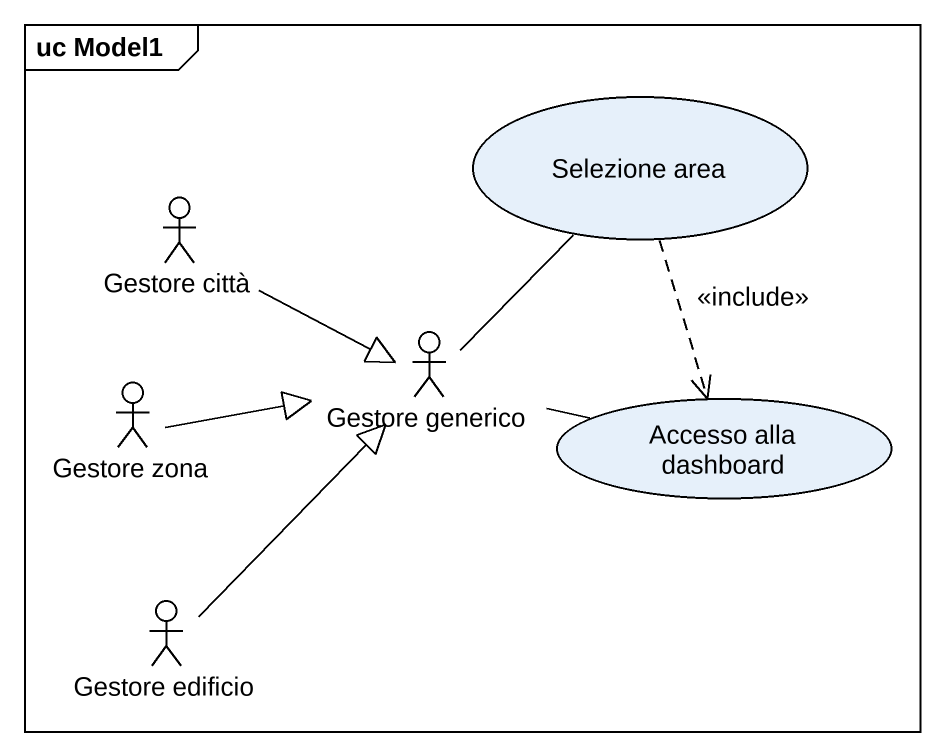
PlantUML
@startuml
mainframe uc Model1
usecase "Selezione area" as Selezione_area
actor "Gestore città" as Gestore_città
actor "Gestore generico" as Gestore_generico
actor "Gestore zona" as Gestore_zona
usecase "Accesso alla dashboard" as Accesso_alla_dashboard
actor "Gestore edificio" as Gestore_edificio
Selezione_area ..> Accesso_alla_dashboard : <<include>>
Gestore_città -right-|> Gestore_generico
Gestore_generico -up- Selezione_area
Gestore_generico -right- Accesso_alla_dashboard
Gestore_zona -right-|> Gestore_generico
Gestore_edificio -up-|> Gestore_generico
@enduml
